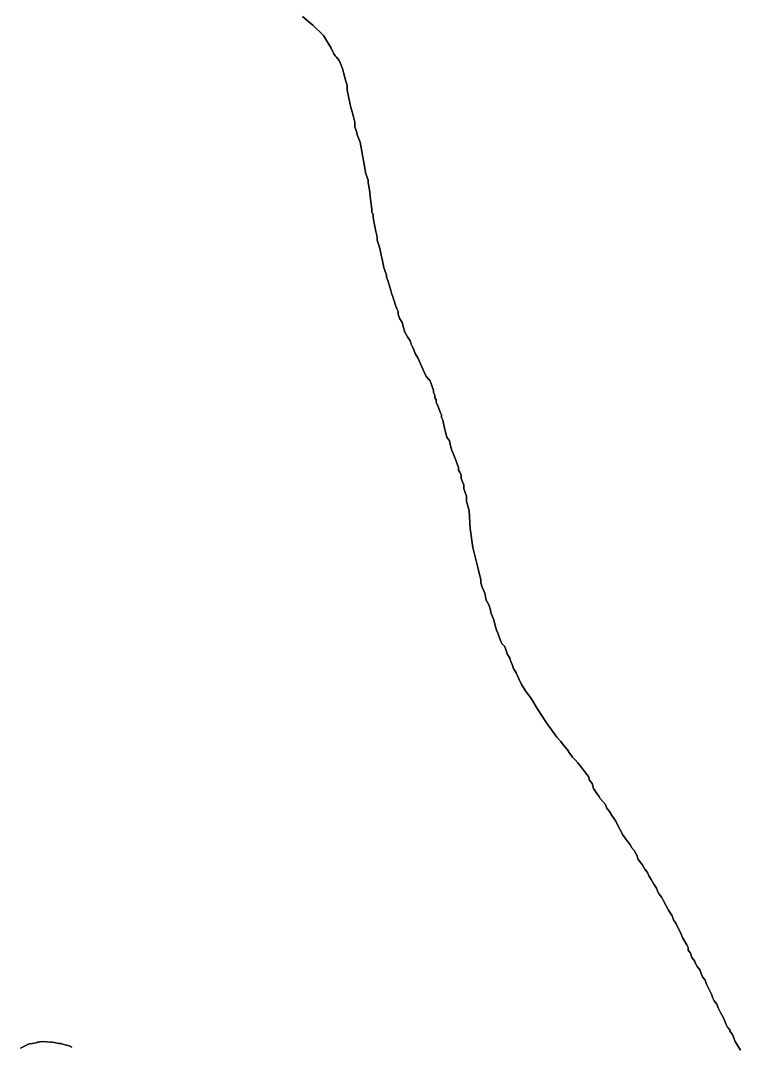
# Model space of a CAD drawing. Header units: inches. Extents: x 11258954 to 11313122, y 3645444 to 3695200.
# Drawn here: x 11286479 to 11287028, y 3677433 to 3678215 of the extents above; entities that cross this region are included whole.
import ezdxf

# ---------------------------------------------------------------- set-up
doc = ezdxf.new("R2010")
doc.units = ezdxf.units.IN
doc.header["$MEASUREMENT"] = 0
doc.layers.add('ZipCode', color=108, linetype='Continuous')

msp = doc.modelspace()

# ---------------------------------------------------------------- linework, layer by layer
at = {"layer": 'ZipCode'}
for points in [[(11286694, 3678218.5, 0), (11286702, 3678211.75, 0), (11286710, 3678204, 0), (11286716, 3678194.25, 0), (11286717, 3678192, 0), (11286718, 3678190, 0), (11286719, 3678188.5, 0), (11286720, 3678187.5, 0), (11286721, 3678186.25, 0), (11286722, 3678185, 0), (11286723, 3678182.5, 0), (11286724, 3678180, 0), (11286725, 3678177, 0), (11286726, 3678172.75, 0), (11286727, 3678169, 0), (11286728, 3678166, 0), (11286728, 3678162.5, 0), (11286729, 3678157.5, 0), (11286730, 3678152.5, 0), (11286731, 3678149, 0), (11286732, 3678145.75, 0), (11286733, 3678142, 0), (11286734, 3678137.75, 0), (11286734, 3678134.25, 0), (11286735, 3678131.5, 0), (11286736, 3678127.75, 0), (11286738, 3678122.5, 0), (11286739, 3678117, 0), (11286740, 3678111.25, 0), (11286741, 3678105.75, 0), (11286742, 3678099.5, 0), (11286743, 3678096.5, 0), (11286744, 3678093.5, 0), (11286744, 3678091.5, 0), (11286745, 3678086.25, 0), (11286746, 3678079, 0), (11286747, 3678071.5, 0), (11286747, 3678069.5, 0), (11286748, 3678067.25, 0), (11286748, 3678065, 0), (11286749, 3678059.5, 0), (11286750, 3678054.5, 0), (11286751, 3678050.25, 0), (11286751, 3678047.75, 0), (11286752, 3678044.75, 0), (11286753, 3678041.5, 0), (11286754, 3678036.75, 0), (11286755, 3678032, 0), (11286756, 3678027, 0), (11286757, 3678024, 0), (11286758, 3678021.5, 0), (11286758, 3678019.5, 0), (11286759, 3678017, 0), (11286760, 3678013.75, 0), (11286761, 3678010.5, 0), (11286762, 3678007.5, 0), (11286763, 3678004.5, 0), (11286764, 3678001.5, 0), (11286765, 3677998.25, 0), (11286766, 3677995.5, 0), (11286767, 3677993.5, 0), (11286767, 3677991.25, 0), (11286768, 3677988.25, 0), (11286770, 3677985, 0), (11286771, 3677981.25, 0), (11286772, 3677977.75, 0), (11286774, 3677974, 0), (11286776, 3677971, 0), (11286777, 3677968.5, 0), (11286778, 3677966.5, 0), (11286779, 3677964.25, 0), (11286780, 3677961.25, 0), (11286782, 3677958, 0), (11286784, 3677953.5, 0), (11286786, 3677949, 0), (11286788, 3677944.25, 0), (11286789, 3677943, 0), (11286790, 3677941.75, 0), (11286791, 3677941, 0), (11286792, 3677939, 0), (11286793, 3677936.25, 0), (11286794, 3677933.25, 0), (11286794, 3677931.5, 0), (11286795, 3677929.5, 0), (11286795, 3677927.5, 0), (11286796, 3677926.25, 0), (11286796, 3677925, 0), (11286796, 3677924, 0), (11286797, 3677922.25, 0), (11286798, 3677919.5, 0), (11286799, 3677916.5, 0), (11286800, 3677914.5, 0), (11286800, 3677912.5, 0), (11286801, 3677910.5, 0), (11286802, 3677905.75, 0), (11286803, 3677901.25, 0), (11286804, 3677897.5, 0), (11286806, 3677894.75, 0), (11286807, 3677891, 0), (11286808, 3677887.5, 0), (11286809, 3677885, 0), (11286810, 3677882.5, 0), (11286811, 3677880, 0), (11286812, 3677877.25, 0), (11286813, 3677874.5, 0), (11286813, 3677872.5, 0), (11286814, 3677870.75, 0), (11286815, 3677868.5, 0), (11286815, 3677866, 0), (11286816, 3677863.5, 0), (11286817, 3677861.25, 0), (11286817, 3677858.5, 0), (11286818, 3677855.25, 0), (11286819, 3677852.5, 0), (11286819, 3677850.5, 0), (11286819, 3677848.5, 0), (11286820, 3677845.25, 0), (11286821, 3677841.25, 0), (11286822, 3677828, 0), (11286824, 3677813.5, 0), (11286828, 3677797, 0), (11286829, 3677792.75, 0), (11286830, 3677789, 0), (11286830, 3677786.5, 0), (11286831, 3677783.25, 0), (11286833, 3677778.5, 0), (11286834, 3677773.25, 0), (11286836, 3677769.75, 0), (11286837, 3677766.5, 0), (11286838, 3677763, 0), (11286840, 3677758.25, 0), (11286841, 3677754, 0), (11286842, 3677750.25, 0), (11286843, 3677748, 0), (11286844, 3677745.25, 0), (11286845, 3677742.5, 0), (11286846, 3677740.25, 0), (11286848, 3677738, 0), (11286849, 3677735.5, 0), (11286850, 3677732.25, 0), (11286852, 3677729, 0), (11286853, 3677726.5, 0), (11286854, 3677724.25, 0), (11286855, 3677721, 0), (11286857, 3677717.75, 0), (11286859, 3677713.25, 0), (11286861, 3677709, 0), (11286864, 3677704, 0), (11286866, 3677701.25, 0), (11286868, 3677699, 0), (11286869, 3677697.5, 0), (11286873, 3677690.5, 0), (11286880, 3677679.75, 0), (11286888, 3677668.75, 0), (11286891, 3677665.5, 0), (11286893, 3677662.5, 0), (11286896, 3677659, 0), (11286898, 3677656.25, 0), (11286900, 3677653.5, 0), (11286902, 3677651.5, 0), (11286904, 3677649, 0), (11286907, 3677645.25, 0), (11286910, 3677641.25, 0), (11286912, 3677638.75, 0), (11286913, 3677636, 0), (11286915, 3677633.25, 0), (11286916, 3677629.5, 0), (11286918, 3677626.5, 0), (11286920, 3677623.75, 0), (11286921, 3677622, 0), (11286923, 3677619.5, 0), (11286925, 3677617.25, 0), (11286926, 3677614.5, 0), (11286928, 3677612, 0), (11286930, 3677609, 0), (11286933, 3677604.5, 0), (11286935, 3677600.25, 0), (11286937, 3677596.75, 0), (11286938, 3677594.5, 0), (11286940, 3677591.75, 0), (11286942, 3677588.75, 0), (11286944, 3677586.75, 0), (11286945, 3677584.5, 0), (11286947, 3677582.25, 0), (11286949, 3677578.75, 0), (11286950, 3677575.5, 0), (11286952, 3677572.75, 0), (11286953, 3677571.5, 0), (11286954, 3677569.75, 0), (11286955, 3677568, 0), (11286957, 3677565.5, 0), (11286958, 3677563, 0), (11286960, 3677560, 0), (11286962, 3677556.5, 0), (11286964, 3677553.5, 0), (11286965, 3677550.75, 0), (11286966, 3677549, 0), (11286968, 3677546.5, 0), (11286969, 3677544.25, 0), (11286971, 3677540.5, 0), (11286973, 3677536.75, 0), (11286976, 3677532.5, 0), (11286977, 3677529.25, 0), (11286979, 3677526.25, 0), (11286980, 3677524, 0), (11286982, 3677520.25, 0), (11286984, 3677515.25, 0), (11286987, 3677510.25, 0), (11286988, 3677508.25, 0), (11286988, 3677506.25, 0), (11286990, 3677504, 0), (11286991, 3677500.75, 0), (11286993, 3677498, 0), (11286994, 3677495.5, 0), (11286995, 3677493.75, 0), (11286997, 3677491.25, 0), (11286998, 3677488.5, 0), (11286999, 3677486, 0), (11287001, 3677483.25, 0), (11287002, 3677480.25, 0), (11287004, 3677476.25, 0), (11287006, 3677472.75, 0), (11287007, 3677469.5, 0), (11287008, 3677467.5, 0), (11287010, 3677465, 0), (11287011, 3677462.25, 0), (11287013, 3677458.25, 0), (11287015, 3677454.5, 0), (11287017, 3677449.5, 0), (11287018, 3677447.5, 0), (11287020, 3677445.5, 0), (11287020, 3677444.5, 0), (11287022, 3677442, 0), (11287024, 3677436.5, 0), (11287028, 3677430, 0)], [(11287028, 3677430, 0), (11287024, 3677436.5, 0), (11287022, 3677442, 0), (11287020, 3677444.5, 0), (11287020, 3677445.5, 0), (11287018, 3677447.5, 0), (11287017, 3677449.5, 0), (11287015, 3677454.5, 0), (11287013, 3677458.25, 0), (11287011, 3677462.25, 0), (11287010, 3677465, 0), (11287008, 3677467.5, 0), (11287007, 3677469.5, 0), (11287006, 3677472.75, 0), (11287004, 3677476.25, 0), (11287002, 3677480.25, 0), (11287001, 3677483.25, 0), (11286999, 3677486, 0), (11286998, 3677488.5, 0), (11286997, 3677491.25, 0), (11286995, 3677493.75, 0), (11286994, 3677495.5, 0), (11286993, 3677498, 0), (11286991, 3677500.75, 0), (11286990, 3677504, 0), (11286988, 3677506.25, 0), (11286988, 3677508.25, 0), (11286987, 3677510.25, 0), (11286984, 3677515.25, 0), (11286982, 3677520.25, 0), (11286980, 3677524, 0), (11286979, 3677526.25, 0), (11286977, 3677529.25, 0), (11286976, 3677532.5, 0), (11286973, 3677536.75, 0), (11286971, 3677540.5, 0), (11286969, 3677544.25, 0), (11286968, 3677546.5, 0), (11286966, 3677549, 0), (11286965, 3677550.75, 0), (11286964, 3677553.5, 0), (11286962, 3677556.5, 0), (11286960, 3677560, 0), (11286958, 3677563, 0), (11286957, 3677565.5, 0), (11286955, 3677568, 0), (11286954, 3677569.75, 0), (11286953, 3677571.5, 0), (11286952, 3677572.75, 0), (11286950, 3677575.5, 0), (11286949, 3677578.75, 0), (11286947, 3677582.25, 0), (11286945, 3677584.5, 0), (11286944, 3677586.75, 0), (11286942, 3677588.75, 0), (11286940, 3677591.75, 0), (11286938, 3677594.5, 0), (11286937, 3677596.75, 0), (11286935, 3677600.25, 0), (11286933, 3677604.5, 0), (11286930, 3677609, 0), (11286928, 3677612, 0), (11286926, 3677614.5, 0), (11286925, 3677617.25, 0), (11286923, 3677619.5, 0), (11286921, 3677622, 0), (11286920, 3677623.75, 0), (11286918, 3677626.5, 0), (11286916, 3677629.5, 0), (11286915, 3677633.25, 0), (11286913, 3677636, 0), (11286912, 3677638.75, 0), (11286910, 3677641.25, 0), (11286907, 3677645.25, 0), (11286904, 3677649, 0), (11286902, 3677651.5, 0), (11286900, 3677653.5, 0), (11286898, 3677656.25, 0), (11286896, 3677659, 0), (11286893, 3677662.5, 0), (11286891, 3677665.5, 0), (11286888, 3677668.75, 0), (11286880, 3677679.75, 0), (11286873, 3677690.5, 0), (11286869, 3677697.5, 0), (11286868, 3677699, 0), (11286866, 3677701.25, 0), (11286864, 3677704, 0), (11286861, 3677709, 0), (11286859, 3677713.25, 0), (11286857, 3677717.75, 0), (11286855, 3677721, 0), (11286854, 3677724.25, 0), (11286853, 3677726.5, 0), (11286852, 3677729, 0), (11286850, 3677732.25, 0), (11286849, 3677735.5, 0), (11286848, 3677738, 0), (11286846, 3677740.25, 0), (11286845, 3677742.5, 0), (11286844, 3677745.25, 0), (11286843, 3677748, 0), (11286842, 3677750.25, 0), (11286841, 3677754, 0), (11286840, 3677758.25, 0), (11286838, 3677763, 0), (11286837, 3677766.5, 0), (11286836, 3677769.75, 0), (11286834, 3677773.25, 0), (11286833, 3677778.5, 0), (11286831, 3677783.25, 0), (11286830, 3677786.5, 0), (11286830, 3677789, 0), (11286829, 3677792.75, 0), (11286828, 3677797, 0), (11286824, 3677813.5, 0), (11286822, 3677828, 0), (11286821, 3677841.25, 0), (11286820, 3677845.25, 0), (11286819, 3677848.5, 0), (11286819, 3677850.5, 0), (11286819, 3677852.5, 0), (11286818, 3677855.25, 0), (11286817, 3677858.5, 0), (11286817, 3677861.25, 0), (11286816, 3677863.5, 0), (11286815, 3677866, 0), (11286815, 3677868.5, 0), (11286814, 3677870.75, 0), (11286813, 3677872.5, 0), (11286813, 3677874.5, 0), (11286812, 3677877.25, 0), (11286811, 3677880, 0), (11286810, 3677882.5, 0), (11286809, 3677885, 0), (11286808, 3677887.5, 0), (11286807, 3677891, 0), (11286806, 3677894.75, 0), (11286804, 3677897.5, 0), (11286803, 3677901.25, 0), (11286802, 3677905.75, 0), (11286801, 3677910.5, 0), (11286800, 3677912.5, 0), (11286800, 3677914.5, 0), (11286799, 3677916.5, 0), (11286798, 3677919.5, 0), (11286797, 3677922.25, 0), (11286796, 3677924, 0), (11286796, 3677925, 0), (11286796, 3677926.25, 0), (11286795, 3677927.5, 0), (11286795, 3677929.5, 0), (11286794, 3677931.5, 0), (11286794, 3677933.25, 0), (11286793, 3677936.25, 0), (11286792, 3677939, 0), (11286791, 3677941, 0), (11286790, 3677941.75, 0), (11286789, 3677943, 0), (11286788, 3677944.25, 0), (11286786, 3677949, 0), (11286784, 3677953.5, 0), (11286782, 3677958, 0), (11286780, 3677961.25, 0), (11286779, 3677964.25, 0), (11286778, 3677966.5, 0), (11286777, 3677968.5, 0), (11286776, 3677971, 0), (11286774, 3677974, 0), (11286772, 3677977.75, 0), (11286771, 3677981.25, 0), (11286770, 3677985, 0), (11286768, 3677988.25, 0), (11286767, 3677991.25, 0), (11286767, 3677993.5, 0), (11286766, 3677995.5, 0), (11286765, 3677998.25, 0), (11286764, 3678001.5, 0), (11286763, 3678004.5, 0), (11286762, 3678007.5, 0), (11286761, 3678010.5, 0), (11286760, 3678013.75, 0), (11286759, 3678017, 0), (11286758, 3678019.5, 0), (11286758, 3678021.5, 0), (11286757, 3678024, 0), (11286756, 3678027, 0), (11286755, 3678032, 0), (11286754, 3678036.75, 0), (11286753, 3678041.5, 0), (11286752, 3678044.75, 0), (11286751, 3678047.75, 0), (11286751, 3678050.25, 0), (11286750, 3678054.5, 0), (11286749, 3678059.5, 0), (11286748, 3678065, 0), (11286748, 3678067.25, 0), (11286747, 3678069.5, 0), (11286747, 3678071.5, 0), (11286746, 3678079, 0), (11286745, 3678086.25, 0), (11286744, 3678091.5, 0), (11286744, 3678093.5, 0), (11286743, 3678096.5, 0), (11286742, 3678099.5, 0), (11286741, 3678105.75, 0), (11286740, 3678111.25, 0), (11286739, 3678117, 0), (11286738, 3678122.5, 0), (11286736, 3678127.75, 0), (11286735, 3678131.5, 0), (11286734, 3678134.25, 0), (11286734, 3678137.75, 0), (11286733, 3678142, 0), (11286732, 3678145.75, 0), (11286731, 3678149, 0), (11286730, 3678152.5, 0), (11286729, 3678157.5, 0), (11286728, 3678162.5, 0), (11286728, 3678166, 0), (11286727, 3678169, 0), (11286726, 3678172.75, 0), (11286725, 3678177, 0), (11286724, 3678180, 0), (11286723, 3678182.5, 0), (11286722, 3678185, 0), (11286721, 3678186.25, 0), (11286720, 3678187.5, 0), (11286719, 3678188.5, 0), (11286718, 3678190, 0), (11286717, 3678192, 0), (11286716, 3678194.25, 0), (11286710, 3678204, 0), (11286702, 3678211.75, 0), (11286694, 3678218.5, 0)], [(11286518, 3677432.25, 0), (11286516, 3677433.25, 0), (11286513, 3677434, 0), (11286511, 3677434.5, 0), (11286510, 3677435, 0), (11286508, 3677435, 0), (11286506, 3677435.5, 0), (11286505, 3677435.75, 0), (11286503, 3677436, 0), (11286502, 3677436, 0), (11286499, 3677436.25, 0), (11286496, 3677436.5, 0), (11286494, 3677436.25, 0), (11286493, 3677436, 0), (11286492, 3677436, 0), (11286491, 3677435.5, 0), (11286488, 3677435, 0), (11286486, 3677434.75, 0), (11286484, 3677434.25, 0), (11286484, 3677434, 0), (11286483, 3677433.5, 0), (11286482, 3677433, 0), (11286479, 3677431.5, 0)], [(11286479, 3677431.5, 0), (11286482, 3677433, 0), (11286483, 3677433.5, 0), (11286484, 3677434, 0), (11286484, 3677434.25, 0), (11286486, 3677434.75, 0), (11286488, 3677435, 0), (11286491, 3677435.5, 0), (11286492, 3677436, 0), (11286493, 3677436, 0), (11286494, 3677436.25, 0), (11286496, 3677436.5, 0), (11286499, 3677436.25, 0), (11286502, 3677436, 0), (11286503, 3677436, 0), (11286505, 3677435.75, 0), (11286506, 3677435.5, 0), (11286508, 3677435, 0), (11286510, 3677435, 0), (11286511, 3677434.5, 0), (11286513, 3677434, 0), (11286516, 3677433.25, 0), (11286518, 3677432.25, 0)]]:
    msp.add_polyline3d(points, dxfattribs=at)

doc.saveas('drawing.dxf')
